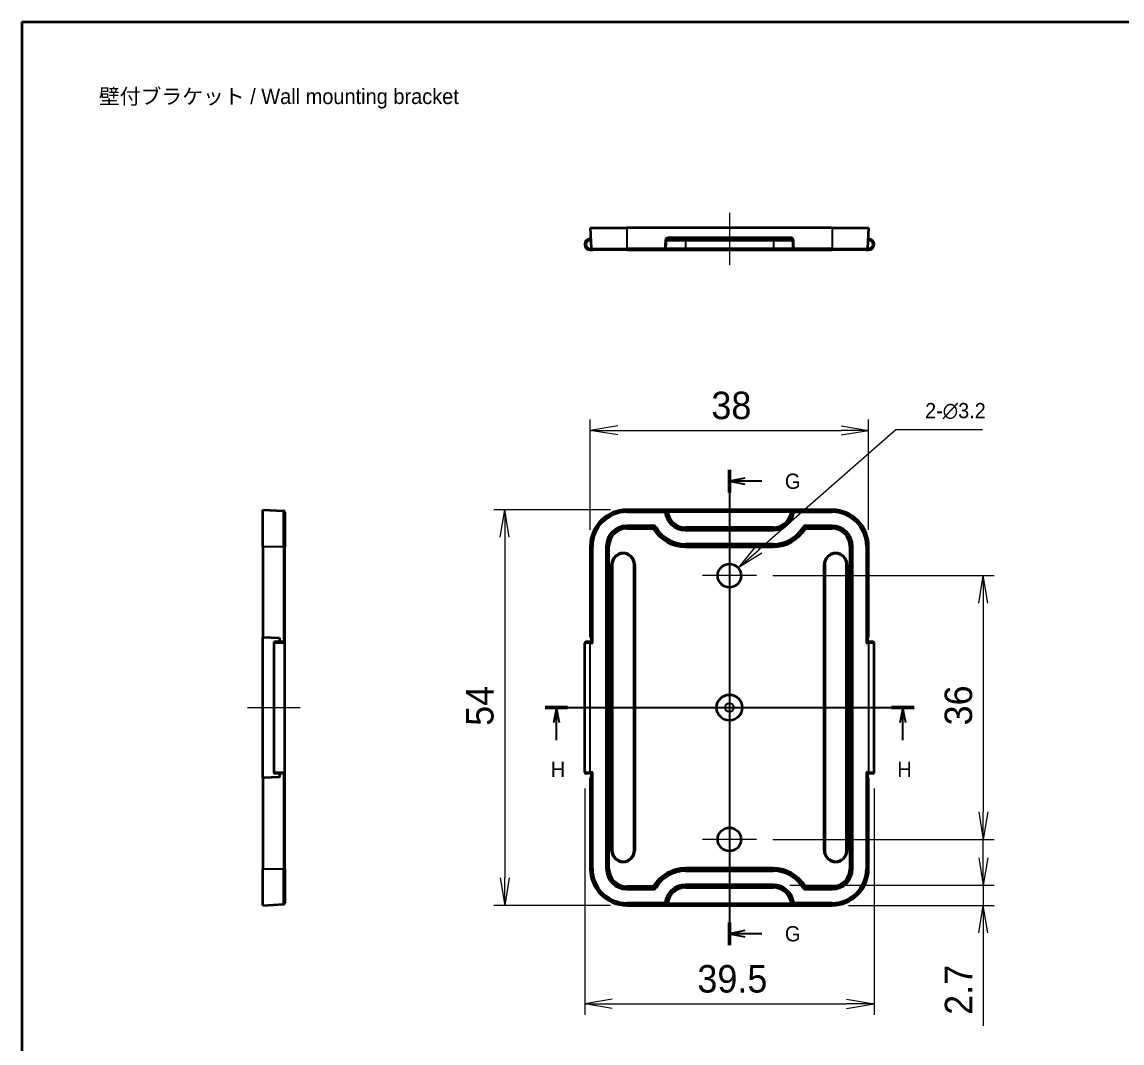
# Model space of a CAD drawing. Header units: millimetres. Extents: x 204 to 2721, y 201 to 622.
# Drawn here: x 2394.7 to 2544.9, y 295.5 to 434.9 of the extents above; entities that cross this region are included whole.
import ezdxf

# ---------------------------------------------------------------- set-up
doc = ezdxf.new("R2010")
doc.units = ezdxf.units.MM
doc.header["$LTSCALE"] = 1.5
doc.layers.get('Defpoints').update_dxf_attribs({"lineweight": 25})
for name, color, linetype, lineweight in [('Border (ISO)', 7, 'Continuous', 35), ('Center Mark (ISO)', 131, 'Continuous', 18), ('Centerline (ISO)', 131, 'Continuous', 18), ('Dimension (ISO)', 7, 'Continuous', 18), ('Section Line (ISO)', 7, 'Continuous', 25), ('Symbol (ISO)', 7, 'Continuous', 18), ('Visible (ISO)', 7, 'Continuous', 35), ('Visible Narrow (ISO)', 7, 'Continuous', 25)]:
    doc.layers.add(name, color=color, linetype=linetype, lineweight=lineweight)
doc.styles.add('Note Text (TK)', font='MS PGothic.ttf')
doc.dimstyles.new('Default - Method 1b (TK)', dxfattribs={"dimscale": 1.5, "dimtxt": 2.5, "dimasz": 2.5, "dimexe": 1, "dimexo": 1.5, "dimgap": 1, "dimtad": 1, "dimtoh": 1, "dimdsep": 46, "dimtxsty": 'Note Text (TK)', "dimblk": 'OPEN', "dimcen": 0.09, "dimdle": 5, "dimclrd": 100, "dimclre": 100, "dimclrt": 7, "dimadec": 1, "dimazin": 1, "dimtfac": 1, "dimtmove": 0, "dimatfit": 3, "dimldrblk": 'OPEN', "dimfxl": 1, "dimtolj": 1, "dimlwd": -1, "dimlwe": -1, "dimarcsym": 0})

# ---------------------------------------------------------------- blocks, each defined once
blk = doc.blocks.new('図面枠 tk図枠')
at = {"layer": 'Border (ISO)'}
for q in [(405.5, 289), (14.5, 8)]:
    blk.add_line((14.5, 289), q, dxfattribs=at)
blk = doc.blocks.new('_Open')
at = {"color": 0, "linetype": 'ByBlock', "lineweight": -2}
for p, q in [((-1, 0.167), (0, 0)), ((-1, -0.167), (0, 0)), ((0, 0), (-1, 0))]:
    blk.add_line(p, q, dxfattribs=at)
blk = doc.blocks.new('*D189')
at = {"layer": 'Defpoints', "color": 0}
for p in [(2510.29, 379.13), (2472.29, 363.3), (2510.29, 363.3)]:
    blk.add_point(p, dxfattribs=at)
at = {"layer": 'Dimension (ISO)', "color": 100}
for p, q in [((2472.29, 365.55), (2472.29, 380.63)), ((2510.29, 365.55), (2510.29, 380.63)), ((2476.04, 379.13), (2506.54, 379.13))]:
    blk.add_line(p, q, dxfattribs=at)
at = {"layer": 'Dimension (ISO)', "color": 100, "xscale": 3.75, "yscale": 3.75, "zscale": 3.75, "rotation": 180}
blk.add_blockref('_Open', (2472.29, 379.13), dxfattribs=at)
at = {"layer": 'Dimension (ISO)', "color": 100, "xscale": 3.75, "yscale": 3.75, "zscale": 3.75}
blk.add_blockref('_Open', (2510.29, 379.13), dxfattribs=at)
at = {"layer": 'Dimension (ISO)', "color": 7, "insert": (2488.83, 382.51), "char_height": 3.75, "attachment_point": 4, "style": 'Note Text (TK)'}
blk.add_mtext('\\A1;38', dxfattribs=at)
blk = doc.blocks.new('*D190')
at = {"layer": 'Defpoints', "color": 0}
for p in [(2477.29, 368.3), (2460.62, 314.3), (2477.29, 314.3)]:
    blk.add_point(p, dxfattribs=at)
at = {"layer": 'Dimension (ISO)', "color": 100}
for p, q in [((2475.04, 368.3), (2459.12, 368.3)), ((2460.62, 364.55), (2460.62, 318.05)), ((2475.04, 314.3), (2459.12, 314.3))]:
    blk.add_line(p, q, dxfattribs=at)
at = {"layer": 'Dimension (ISO)', "color": 100, "xscale": 3.75, "yscale": 3.75, "zscale": 3.75}
for p, rotation in [((2460.62, 368.3), 90), ((2460.62, 314.3), 270)]:
    blk.add_blockref('_Open', p, dxfattribs=dict(at, rotation=rotation))
at = {"layer": 'Dimension (ISO)', "color": 7, "insert": (2457.25, 338.8), "char_height": 3.75, "attachment_point": 4, "rotation": 90, "style": 'Note Text (TK)'}
blk.add_mtext('\\A1;54', dxfattribs=at)
blk = doc.blocks.new('*D192')
at = {"layer": 'Defpoints', "color": 0}
for p in [(2471.54, 332.5), (2511.04, 332.5), (2511.04, 300.87)]:
    blk.add_point(p, dxfattribs=at)
at = {"layer": 'Dimension (ISO)', "color": 100}
for p, q in [((2471.54, 330.25), (2471.54, 299.37)), ((2511.04, 330.25), (2511.04, 299.37)), ((2475.29, 300.87), (2507.29, 300.87))]:
    blk.add_line(p, q, dxfattribs=at)
at = {"layer": 'Dimension (ISO)', "color": 100, "xscale": 3.75, "yscale": 3.75, "zscale": 3.75, "rotation": 180}
blk.add_blockref('_Open', (2471.54, 300.87), dxfattribs=at)
at = {"layer": 'Dimension (ISO)', "color": 100, "xscale": 3.75, "yscale": 3.75, "zscale": 3.75}
blk.add_blockref('_Open', (2511.04, 300.87), dxfattribs=at)
at = {"layer": 'Dimension (ISO)', "color": 7, "insert": (2486.92, 304.25), "char_height": 3.75, "attachment_point": 4, "style": 'Note Text (TK)'}
blk.add_mtext('\\A1;39.5', dxfattribs=at)
blk = doc.blocks.new('*D194')
at = {"layer": 'Defpoints', "color": 0}
for p in [(2492.49, 360.36), (2490.09, 358.25)]:
    blk.add_point(p, dxfattribs=at)
at = {"layer": 'Dimension (ISO)', "color": 100}
for p, q in [((2513.99, 379.22), (2495.31, 362.83)), ((2525.84, 379.22), (2513.99, 379.22)), ((2491.16, 359.3), (2491.43, 359.3)), ((2491.29, 359.17), (2491.29, 359.44))]:
    blk.add_line(p, q, dxfattribs=at)
at = {"layer": 'Dimension (ISO)', "color": 100, "xscale": 3.75, "yscale": 3.75, "zscale": 3.75, "rotation": 221.276557407182}
blk.add_blockref('_Open', (2492.49, 360.36), dxfattribs=at)
at = {"layer": 'Dimension (ISO)', "color": 7, "insert": (2517.99, 381.76), "char_height": 3.75, "attachment_point": 4, "style": 'Note Text (TK)'}
blk.add_mtext('\\A1;\\fMS PGothic|b0|i0;{\\H2.0728;2-∅3.2}', dxfattribs=at)
blk = doc.blocks.new('*D203')
at = {"layer": 'Defpoints', "color": 0}
for p in [(2494.97, 359.3), (2494.97, 323.3), (2525.94, 323.3)]:
    blk.add_point(p, dxfattribs=at)
at = {"layer": 'Dimension (ISO)', "color": 100}
for p, q in [((2497.22, 359.3), (2527.44, 359.3)), ((2525.94, 355.55), (2525.94, 327.05)), ((2497.22, 323.3), (2527.44, 323.3))]:
    blk.add_line(p, q, dxfattribs=at)
at = {"layer": 'Dimension (ISO)', "color": 100, "xscale": 3.75, "yscale": 3.75, "zscale": 3.75}
for p, rotation in [((2525.94, 359.3), 90), ((2525.94, 323.3), 270)]:
    blk.add_blockref('_Open', p, dxfattribs=dict(at, rotation=rotation))
at = {"layer": 'Dimension (ISO)', "color": 7, "insert": (2522.56, 338.86), "char_height": 3.75, "attachment_point": 4, "rotation": 90, "style": 'Note Text (TK)'}
blk.add_mtext('\\A1;36', dxfattribs=at)
blk = doc.blocks.new('*D204')
at = {"layer": 'Defpoints', "color": 0}
for p in [(2497.29, 317.05), (2525.94, 317.05), (2505.29, 314.3)]:
    blk.add_point(p, dxfattribs=at)
at = {"layer": 'Dimension (ISO)', "color": 100}
for p, q in [((2525.94, 320.8), (2525.94, 324.55)), ((2499.54, 317.05), (2527.44, 317.05)), ((2525.94, 317.05), (2525.94, 314.3)), ((2507.54, 314.3), (2527.44, 314.3)), ((2525.94, 310.55), (2525.94, 297.86))]:
    blk.add_line(p, q, dxfattribs=at)
at = {"layer": 'Dimension (ISO)', "color": 100, "xscale": 3.75, "yscale": 3.75, "zscale": 3.75}
for p, rotation in [((2525.94, 317.05), 270), ((2525.94, 314.3), 90)]:
    blk.add_blockref('_Open', p, dxfattribs=dict(at, rotation=rotation))
at = {"layer": 'Dimension (ISO)', "color": 7, "insert": (2522.56, 299.36), "char_height": 3.75, "attachment_point": 4, "rotation": 90, "style": 'Note Text (TK)'}
blk.add_mtext('\\A1;2.7', dxfattribs=at)
blk = doc.blocks.new('2dTransSection6')
at = {"layer": 'Section Line (ISO)', "linetype": 'Continuous'}
for p, q in [((130.35, 215.63), (130.35, 137.83)), ((132.85, 214.28), (130.35, 213.78)), ((132.85, 213.78), (130.35, 213.78)), ((130.35, 213.78), (132.85, 213.28)), ((135.68, 213.78), (132.85, 213.78)), ((132.85, 140.18), (130.35, 139.68)), ((132.85, 139.68), (130.35, 139.68)), ((130.35, 139.68), (132.85, 139.18)), ((135.68, 139.68), (132.85, 139.68))]:
    blk.add_line(p, q, dxfattribs=at)
at = {"layer": 'Section Line (ISO)', "linetype": 'Continuous', "lineweight": 50}
for p, q in [((130.35, 215.63), (130.35, 211.93)), ((130.35, 141.53), (130.35, 137.83))]:
    blk.add_line(p, q, dxfattribs=at)
at = {"layer": 'Section Line (ISO)', "char_height": 2.5, "attachment_point": 7, "style": 'Note Text (TK)'}
for insert in [(139.44, 212.5), (139.44, 138.39)]:
    blk.add_mtext('G', dxfattribs=dict(at, insert=insert))
blk = doc.blocks.new('2dTransSection7')
at = {"layer": 'Section Line (ISO)', "linetype": 'Continuous'}
for p, q in [((100.18, 176.72), (160.59, 176.72)), ((102.02, 176.72), (101.52, 174.22)), ((102.02, 174.22), (102.02, 176.72)), ((102.52, 174.22), (102.02, 176.72)), ((158.76, 176.72), (158.26, 174.22)), ((158.76, 174.22), (158.76, 176.72)), ((159.26, 174.22), (158.76, 176.72)), ((102.02, 171.4), (102.02, 174.22)), ((158.76, 171.4), (158.76, 174.22))]:
    blk.add_line(p, q, dxfattribs=at)
at = {"layer": 'Section Line (ISO)', "linetype": 'Continuous', "lineweight": 50}
for p, q in [((100.18, 176.72), (103.86, 176.72)), ((156.92, 176.72), (160.59, 176.72))]:
    blk.add_line(p, q, dxfattribs=at)
at = {"layer": 'Section Line (ISO)', "char_height": 2.5, "attachment_point": 7, "style": 'Note Text (TK)'}
for insert in [(101.11, 165.35), (157.84, 165.35)]:
    blk.add_mtext('H', dxfattribs=dict(at, insert=insert))

msp = doc.modelspace()

# ---------------------------------------------------------------- linework, layer by layer
at = {"layer": 'Center Mark (ISO)', "linetype": 'Continuous'}
for p, q in [((2491.291, 362.984), (2491.291, 355.617)), ((2494.974, 359.301), (2487.608, 359.301)), ((2491.291, 326.984), (2491.291, 319.617)), ((2494.974, 323.301), (2487.608, 323.301))]:
    msp.add_line(p, q, dxfattribs=at)
at = {"layer": 'Centerline (ISO)', "linetype": 'Continuous'}
for p, q in [((2491.291, 408.835), (2491.291, 401.669)), ((2491.291, 370.384), (2491.291, 312.217)), ((2425.537, 341.301), (2432.704, 341.301)), ((2469.458, 341.301), (2513.124, 341.301))]:
    msp.add_line(p, q, dxfattribs=at)
at = {"layer": 'Visible (ISO)'}
for p, q in [((2472.291, 406.752), (2477.291, 406.752)), ((2472.291, 406.752), (2472.438, 403.942)), ((2505.291, 406.752), (2477.291, 406.752)), ((2505.291, 406.752), (2510.291, 406.752)), ((2510.291, 406.752), (2510.144, 403.942)), ((2472.37, 405.252), (2472.291, 405.252)), ((2482.917, 405.252), (2499.665, 405.252)), ((2510.291, 405.252), (2510.212, 405.252)), ((2472.291, 403.752), (2472.638, 403.752)), ((2477.291, 403.752), (2472.638, 403.752)), ((2477.291, 403.752), (2482.465, 403.752)), ((2482.465, 403.752), (2485.291, 403.752)), ((2485.291, 403.752), (2497.291, 403.752)), ((2497.291, 403.752), (2500.117, 403.752)), ((2500.117, 403.752), (2505.291, 403.752)), ((2509.944, 403.752), (2505.291, 403.752)), ((2509.944, 403.752), (2510.291, 403.752)), ((2427.621, 363.301), (2427.621, 368.301)), ((2427.621, 368.301), (2430.431, 368.153)), ((2430.621, 367.954), (2430.621, 363.301)), ((2505.291, 368.301), (2477.291, 368.301)), ((2427.621, 363.301), (2427.621, 350.919)), ((2430.621, 350.101), (2430.621, 363.301)), ((2472.291, 363.301), (2472.291, 350.919)), ((2510.291, 350.919), (2510.291, 363.301)), ((2475.212, 321.801), (2475.212, 360.801)), ((2475.291, 360.801), (2475.291, 321.801)), ((2478.291, 321.801), (2478.291, 360.801)), ((2478.37, 360.801), (2478.37, 321.801)), ((2504.212, 321.801), (2504.212, 360.801)), ((2504.291, 360.801), (2504.291, 321.801)), ((2507.291, 321.801), (2507.291, 360.801)), ((2507.37, 360.801), (2507.37, 321.801)), ((2427.621, 350.919), (2429.871, 350.801)), ((2427.621, 331.683), (2427.621, 350.919)), ((2429.121, 350.101), (2429.121, 332.501)), ((2429.321, 350.301), (2430.421, 350.301)), ((2429.871, 350.801), (2429.871, 350.301)), ((2430.621, 332.501), (2430.621, 350.101)), ((2471.541, 332.501), (2471.541, 350.101)), ((2471.741, 350.301), (2472.291, 350.301)), ((2472.291, 350.919), (2472.409, 350.801)), ((2472.438, 350.301), (2472.291, 350.301)), ((2472.409, 350.801), (2472.409, 350.301)), ((2472.638, 350.101), (2472.438, 350.3)), ((2510.144, 350.3), (2509.944, 350.101)), ((2510.291, 350.301), (2510.144, 350.301)), ((2510.173, 350.801), (2510.291, 350.919)), ((2510.173, 350.301), (2510.173, 350.801)), ((2510.291, 350.301), (2510.841, 350.301)), ((2511.041, 332.501), (2511.041, 350.101)), ((2429.871, 331.801), (2427.621, 331.683)), ((2430.421, 332.301), (2429.321, 332.301)), ((2429.871, 332.301), (2429.871, 331.801)), ((2430.621, 319.301), (2430.621, 332.501)), ((2472.291, 332.301), (2471.741, 332.301)), ((2472.291, 332.301), (2472.438, 332.301)), ((2472.409, 331.801), (2472.291, 331.683)), ((2472.409, 332.301), (2472.409, 331.801)), ((2472.438, 332.301), (2472.638, 332.501)), ((2509.944, 332.501), (2510.144, 332.301)), ((2510.144, 332.301), (2510.291, 332.301)), ((2510.173, 331.801), (2510.173, 332.301)), ((2510.291, 331.683), (2510.173, 331.801)), ((2510.841, 332.301), (2510.291, 332.301)), ((2427.621, 331.683), (2427.621, 319.301)), ((2472.291, 331.683), (2472.291, 319.301)), ((2510.291, 319.301), (2510.291, 331.683)), ((2427.621, 314.301), (2427.621, 319.301)), ((2430.621, 319.301), (2430.621, 314.648)), ((2427.621, 314.301), (2430.431, 314.448)), ((2477.291, 314.301), (2505.291, 314.301))]:
    msp.add_line(p, q, dxfattribs=at)
for centre, radius in [((2491.291, 359.301), 1.6), ((2491.291, 341.301), 1.75), ((2491.291, 323.301), 1.6)]:
    msp.add_circle(centre, radius, dxfattribs=at)
for centre, radius, start, end in [((2472.291, 404.502), 0.75, 90, 270), ((2472.638, 403.952), 0.2, 183, 270), ((2509.944, 403.952), 0.2, 270, 357), ((2510.291, 404.502), 0.75, 270, 90), ((2430.421, 367.954), 0.2, 0, 87), ((2477.291, 363.301), 5, 90, 180), ((2505.291, 363.301), 5, 0, 90), ((2476.791, 360.801), 1.579, 0, 180), ((2476.791, 360.801), 1.5, 0, 180), ((2505.791, 360.801), 1.579, 0, 180), ((2505.791, 360.801), 1.5, 0, 180), ((2429.321, 350.101), 0.2, 90, 180), ((2430.421, 350.101), 0.2, 0, 90), ((2471.741, 350.101), 0.2, 90, 180), ((2510.841, 350.101), 0.2, 0, 90), ((2429.321, 332.501), 0.2, 180, 270), ((2430.421, 332.501), 0.2, 270, 0), ((2471.741, 332.501), 0.2, 180, 270), ((2510.841, 332.501), 0.2, 270, 0), ((2476.791, 321.801), 1.579, 180, 0), ((2476.791, 321.801), 1.5, 180, 0), ((2505.791, 321.801), 1.579, 180, 0), ((2505.791, 321.801), 1.5, 180, 0), ((2477.291, 319.301), 5, 180, 270), ((2505.291, 319.301), 5, 270, 0), ((2430.421, 314.648), 0.2, 273, 0)]:
    msp.add_arc(centre, radius, start, end, dxfattribs=at)
for centre, major_axis, start_param, end_param in [((2472.438, 350.101), (0, 0.2), 6.2308254, 6.2831853), ((2510.144, 350.101), (0, -0.2), 3.1415927, 3.1939525), ((2472.438, 332.501), (0, 0.2), 3.1415927, 3.1939525), ((2510.144, 332.501), (0, -0.2), 6.2308254, 6.2831853)]:
    msp.add_ellipse(centre, major_axis=major_axis, ratio=0.0524078, start_param=start_param, end_param=end_param, dxfattribs=at)
at = {"layer": 'Visible Narrow (ISO)'}
for p, q in [((2477.291, 406.752), (2477.291, 403.942)), ((2482.917, 405.252), (2482.917, 405.442)), ((2499.665, 405.442), (2482.917, 405.442)), ((2499.665, 405.442), (2499.665, 405.252)), ((2505.291, 406.752), (2505.291, 403.942)), ((2472.291, 405.052), (2472.291, 405.252)), ((2472.291, 405.052), (2472.38, 405.052)), ((2472.291, 403.952), (2472.291, 403.752)), ((2472.438, 403.952), (2472.291, 403.952)), ((2472.438, 403.942), (2477.291, 403.942)), ((2477.291, 403.942), (2477.291, 403.752)), ((2482.465, 403.942), (2477.291, 403.942)), ((2482.465, 403.752), (2482.465, 403.942)), ((2485.291, 403.942), (2482.663, 403.942)), ((2482.716, 405.063), (2485.291, 405.063)), ((2485.291, 405.063), (2485.291, 405.252)), ((2485.291, 405.063), (2497.291, 405.063)), ((2485.291, 405.063), (2485.291, 403.942)), ((2485.291, 403.942), (2485.291, 403.752)), ((2497.291, 403.942), (2485.291, 403.942)), ((2497.291, 405.063), (2497.291, 405.252)), ((2497.291, 405.063), (2499.866, 405.063)), ((2497.291, 405.063), (2497.291, 403.942)), ((2497.291, 403.942), (2497.291, 403.752)), ((2499.918, 403.942), (2497.291, 403.942)), ((2500.117, 403.942), (2500.117, 403.752)), ((2505.291, 403.942), (2500.117, 403.942)), ((2505.291, 403.942), (2505.291, 403.752)), ((2505.291, 403.942), (2510.144, 403.942)), ((2510.291, 403.952), (2510.144, 403.952)), ((2510.202, 405.052), (2510.291, 405.052)), ((2510.291, 405.052), (2510.291, 405.252)), ((2510.291, 403.952), (2510.291, 403.752)), ((2430.431, 363.301), (2430.431, 368.153)), ((2477.291, 368.301), (2477.291, 368.153)), ((2477.291, 368.153), (2477.291, 367.954)), ((2482.465, 368.153), (2477.291, 368.153)), ((2477.291, 367.954), (2482.465, 367.954)), ((2482.465, 367.954), (2482.465, 368.153)), ((2482.663, 367.978), (2482.465, 367.954)), ((2482.917, 368.032), (2482.917, 368.232)), ((2499.665, 368.232), (2482.917, 368.232)), ((2482.917, 368.032), (2499.665, 368.032)), ((2499.665, 368.232), (2499.665, 368.032)), ((2500.117, 367.954), (2499.918, 367.978)), ((2500.117, 368.153), (2500.117, 367.954)), ((2505.291, 368.153), (2500.117, 368.153)), ((2500.117, 367.954), (2505.291, 367.954)), ((2505.291, 368.301), (2505.291, 368.153)), ((2505.291, 368.153), (2505.291, 367.954)), ((2480.931, 366.148), (2477.291, 366.148)), ((2477.291, 366.148), (2477.291, 365.948)), ((2477.291, 365.948), (2480.931, 365.948)), ((2477.291, 365.889), (2477.291, 365.948)), ((2477.291, 365.889), (2477.291, 365.689)), ((2480.897, 365.889), (2477.291, 365.889)), ((2477.291, 365.689), (2480.897, 365.689)), ((2480.897, 365.889), (2480.897, 365.689)), ((2480.897, 365.689), (2481.069, 365.791)), ((2480.931, 366.148), (2480.931, 365.948)), ((2481.103, 365.849), (2481.275, 365.95)), ((2485.291, 365.712), (2485.291, 365.912)), ((2497.291, 365.912), (2485.291, 365.912)), ((2485.291, 365.712), (2497.291, 365.712)), ((2485.291, 365.712), (2485.291, 365.653)), ((2485.291, 365.653), (2485.291, 365.454)), ((2497.291, 365.653), (2485.291, 365.653)), ((2485.291, 365.454), (2497.291, 365.454)), ((2497.291, 365.712), (2497.291, 365.912)), ((2497.291, 365.712), (2497.291, 365.653)), ((2497.291, 365.653), (2497.291, 365.454)), ((2501.307, 365.95), (2501.479, 365.849)), ((2501.513, 365.791), (2501.685, 365.689)), ((2505.291, 366.148), (2501.651, 366.148)), ((2501.651, 365.948), (2501.651, 366.148)), ((2501.651, 365.948), (2505.291, 365.948)), ((2501.685, 365.689), (2501.685, 365.889)), ((2505.291, 365.889), (2501.685, 365.889)), ((2501.685, 365.689), (2505.291, 365.689)), ((2505.291, 366.148), (2505.291, 365.948)), ((2505.291, 365.889), (2505.291, 365.948)), ((2505.291, 365.889), (2505.291, 365.689)), ((2427.621, 363.301), (2430.431, 363.301)), ((2430.431, 363.301), (2430.431, 350.3)), ((2430.431, 363.301), (2430.621, 363.301)), ((2472.291, 363.301), (2472.438, 363.301)), ((2472.438, 363.301), (2472.438, 350.3)), ((2472.438, 363.301), (2472.638, 363.301)), ((2472.638, 350.101), (2472.638, 363.301)), ((2474.444, 363.301), (2474.444, 319.301)), ((2474.444, 363.301), (2474.644, 363.301)), ((2474.644, 319.301), (2474.644, 363.301)), ((2474.702, 363.301), (2474.644, 363.301)), ((2474.702, 363.301), (2474.902, 363.301)), ((2474.702, 363.301), (2474.702, 319.301)), ((2474.902, 319.301), (2474.902, 363.301)), ((2497.291, 363.648), (2485.291, 363.648)), ((2485.291, 363.648), (2485.291, 363.448)), ((2485.291, 363.448), (2497.291, 363.448)), ((2485.291, 363.389), (2485.291, 363.448)), ((2485.291, 363.389), (2485.291, 363.189)), ((2497.291, 363.389), (2485.291, 363.389)), ((2497.291, 363.648), (2497.291, 363.448)), ((2497.291, 363.389), (2497.291, 363.448)), ((2497.291, 363.389), (2497.291, 363.189)), ((2507.879, 363.301), (2507.68, 363.301)), ((2507.68, 363.301), (2507.68, 319.301)), ((2507.879, 319.301), (2507.879, 363.301)), ((2507.879, 363.301), (2507.938, 363.301)), ((2508.138, 363.301), (2507.938, 363.301)), ((2507.938, 363.301), (2507.938, 319.301)), ((2508.138, 319.301), (2508.138, 363.301)), ((2510.144, 363.301), (2509.944, 363.301)), ((2509.944, 363.301), (2509.944, 350.101)), ((2510.291, 363.301), (2510.144, 363.301)), ((2510.144, 350.3), (2510.144, 363.301)), ((2485.291, 363.189), (2497.291, 363.189)), ((2475.291, 360.801), (2475.212, 360.801)), ((2478.291, 360.801), (2478.37, 360.801)), ((2504.291, 360.801), (2504.212, 360.801)), ((2507.291, 360.801), (2507.37, 360.801)), ((2430.621, 350.101), (2429.121, 350.101)), ((2472.291, 350.101), (2471.541, 350.101)), ((2472.291, 350.301), (2472.291, 350.101)), ((2472.291, 350.101), (2472.638, 350.101)), ((2472.291, 332.501), (2472.291, 350.101)), ((2509.944, 350.101), (2510.291, 350.101)), ((2510.291, 350.301), (2510.291, 350.101)), ((2511.041, 350.101), (2510.291, 350.101)), ((2510.291, 350.101), (2510.291, 332.501)), ((2429.121, 332.501), (2430.621, 332.501)), ((2430.431, 332.301), (2430.431, 319.301)), ((2471.541, 332.501), (2472.291, 332.501)), ((2472.638, 332.501), (2472.291, 332.501)), ((2472.291, 332.301), (2472.291, 332.501)), ((2472.438, 332.301), (2472.438, 319.301)), ((2472.638, 319.301), (2472.638, 332.501)), ((2509.944, 332.501), (2509.944, 319.301)), ((2510.291, 332.501), (2509.944, 332.501)), ((2510.144, 319.301), (2510.144, 332.301)), ((2510.291, 332.501), (2511.041, 332.501)), ((2510.291, 332.301), (2510.291, 332.501)), ((2475.291, 321.801), (2475.212, 321.801)), ((2478.291, 321.801), (2478.37, 321.801)), ((2504.291, 321.801), (2504.212, 321.801)), ((2507.291, 321.801), (2507.37, 321.801)), ((2427.621, 319.301), (2430.431, 319.301)), ((2430.431, 319.301), (2430.621, 319.301)), ((2430.431, 314.448), (2430.431, 319.301)), ((2472.291, 319.301), (2472.438, 319.301)), ((2472.438, 319.301), (2472.638, 319.301)), ((2474.444, 319.301), (2474.644, 319.301)), ((2474.702, 319.301), (2474.644, 319.301)), ((2474.702, 319.301), (2474.902, 319.301)), ((2485.291, 319.212), (2485.291, 319.412)), ((2497.291, 319.412), (2485.291, 319.412)), ((2485.291, 319.212), (2497.291, 319.212)), ((2485.291, 319.212), (2485.291, 319.153)), ((2485.291, 318.954), (2485.291, 319.153)), ((2497.291, 319.153), (2485.291, 319.153)), ((2485.291, 318.954), (2497.291, 318.954)), ((2497.291, 319.212), (2497.291, 319.412)), ((2497.291, 319.212), (2497.291, 319.153)), ((2497.291, 318.954), (2497.291, 319.153)), ((2507.879, 319.301), (2507.68, 319.301)), ((2507.879, 319.301), (2507.938, 319.301)), ((2508.138, 319.301), (2507.938, 319.301)), ((2510.144, 319.301), (2509.944, 319.301)), ((2510.291, 319.301), (2510.144, 319.301)), ((2477.291, 316.712), (2477.291, 316.912)), ((2480.897, 316.912), (2477.291, 316.912)), ((2481.069, 316.81), (2480.897, 316.912)), ((2480.897, 316.912), (2480.897, 316.712)), ((2497.291, 317.148), (2485.291, 317.148)), ((2485.291, 316.948), (2485.291, 317.148)), ((2485.291, 316.948), (2497.291, 316.948)), ((2485.291, 316.889), (2485.291, 316.948)), ((2485.291, 316.889), (2485.291, 316.689)), ((2497.291, 316.889), (2485.291, 316.889)), ((2497.291, 316.948), (2497.291, 317.148)), ((2497.291, 316.889), (2497.291, 316.948)), ((2497.291, 316.889), (2497.291, 316.689)), ((2501.685, 316.912), (2501.513, 316.81)), ((2501.685, 316.712), (2501.685, 316.912)), ((2505.291, 316.912), (2501.685, 316.912)), ((2505.291, 316.712), (2505.291, 316.912)), ((2477.291, 316.712), (2480.897, 316.712)), ((2477.291, 316.712), (2477.291, 316.653)), ((2477.291, 316.454), (2477.291, 316.653)), ((2480.931, 316.653), (2477.291, 316.653)), ((2477.291, 316.454), (2480.931, 316.454)), ((2480.931, 316.653), (2480.931, 316.454)), ((2481.275, 316.651), (2481.103, 316.752)), ((2485.291, 316.689), (2497.291, 316.689)), ((2501.479, 316.752), (2501.307, 316.651)), ((2501.651, 316.454), (2501.651, 316.653)), ((2505.291, 316.653), (2501.651, 316.653)), ((2501.651, 316.454), (2505.291, 316.454)), ((2501.685, 316.712), (2505.291, 316.712)), ((2505.291, 316.712), (2505.291, 316.653)), ((2505.291, 316.454), (2505.291, 316.653)), ((2482.465, 314.648), (2477.291, 314.648)), ((2477.291, 314.448), (2477.291, 314.648)), ((2477.291, 314.301), (2477.291, 314.448)), ((2477.291, 314.448), (2482.465, 314.448)), ((2482.465, 314.448), (2482.465, 314.648)), ((2482.465, 314.648), (2482.663, 314.623)), ((2482.917, 314.369), (2482.917, 314.569)), ((2499.665, 314.569), (2482.917, 314.569)), ((2482.917, 314.369), (2499.665, 314.369)), ((2499.665, 314.569), (2499.665, 314.369)), ((2499.918, 314.623), (2500.117, 314.648)), ((2505.291, 314.648), (2500.117, 314.648)), ((2500.117, 314.648), (2500.117, 314.448)), ((2500.117, 314.448), (2505.291, 314.448)), ((2505.291, 314.448), (2505.291, 314.648)), ((2505.291, 314.301), (2505.291, 314.448))]:
    msp.add_line(p, q, dxfattribs=at)
msp.add_circle((2491.291, 341.301), 0.6, dxfattribs=at)
for centre, radius, start, end in [((2472.291, 404.502), 0.55, 90, 270), ((2510.291, 404.502), 0.55, 270, 90), ((2477.291, 363.301), 4.853, 90, 180), ((2477.291, 363.301), 4.653, 90, 180), ((2485.291, 368.301), 2.847, 187.00106, 270), ((2485.291, 368.301), 2.647, 187.00106, 270), ((2485.291, 368.301), 2.589, 185.93424, 270), ((2485.291, 368.301), 2.389, 186.4513, 270), ((2497.291, 368.301), 2.589, 270, 354.06576), ((2497.291, 368.301), 2.389, 270, 353.5487), ((2497.291, 368.301), 2.647, 270, 352.99894), ((2497.291, 368.301), 2.847, 270, 352.99894), ((2505.291, 363.301), 4.853, 0, 90), ((2505.291, 363.301), 4.653, 0, 90), ((2477.291, 363.301), 2.847, 90, 180), ((2477.291, 363.301), 2.647, 90, 180), ((2477.291, 363.301), 2.589, 90, 180), ((2477.291, 363.301), 2.389, 90, 180), ((2485.291, 368.301), 5.111, 210.72222, 270), ((2485.291, 368.301), 4.911, 210.72222, 270), ((2485.291, 368.301), 4.853, 210.34391, 270), ((2485.291, 368.301), 4.653, 210.34391, 270), ((2497.291, 368.301), 4.653, 270, 329.65609), ((2497.291, 368.301), 4.853, 270, 329.65609), ((2497.291, 368.301), 4.911, 270, 329.27778), ((2497.291, 368.301), 5.111, 270, 329.27778), ((2505.291, 363.301), 2.847, 0, 90), ((2505.291, 363.301), 2.647, 0, 90), ((2505.291, 363.301), 2.589, 0, 90), ((2505.291, 363.301), 2.389, 0, 90), ((2477.291, 319.301), 4.853, 180, 270), ((2477.291, 319.301), 4.653, 180, 270), ((2477.291, 319.301), 2.847, 180, 270), ((2477.291, 319.301), 2.647, 180, 270), ((2477.291, 319.301), 2.589, 180, 270), ((2477.291, 319.301), 2.389, 180, 270), ((2485.291, 314.301), 5.111, 90, 149.27778), ((2485.291, 314.301), 4.911, 90, 149.27778), ((2485.291, 314.301), 4.853, 90, 149.65609), ((2485.291, 314.301), 4.653, 90, 149.65609), ((2497.291, 314.301), 5.111, 30.72222, 90), ((2497.291, 314.301), 4.911, 30.72222, 90), ((2497.291, 314.301), 4.853, 30.34391, 90), ((2497.291, 314.301), 4.653, 30.34391, 90), ((2505.291, 319.301), 2.847, 270, 0), ((2505.291, 319.301), 4.653, 270, 0), ((2505.291, 319.301), 2.389, 270, 0), ((2505.291, 319.301), 2.589, 270, 0), ((2505.291, 319.301), 2.647, 270, 0), ((2505.291, 319.301), 4.853, 270, 0), ((2485.291, 314.301), 2.847, 90, 172.99894), ((2485.291, 314.301), 2.647, 90, 172.99894), ((2485.291, 314.301), 2.589, 90, 174.06576), ((2497.291, 314.301), 2.847, 7.00106, 90), ((2497.291, 314.301), 2.647, 7.00106, 90), ((2497.291, 314.301), 2.589, 5.93424, 90), ((2485.291, 314.301), 2.389, 90, 173.5487), ((2497.291, 314.301), 2.389, 6.4513, 90)]:
    msp.add_arc(centre, radius, start, end, dxfattribs=at)
for centre, major_axis, ratio, start_param, end_param in [((2482.465, 403.952), (0, -0.2), 0.9925439, 0, 1.5184364), ((2482.465, 403.952), (0.2, -0.009), 0.0522799, 4.714813, 6.1609941), ((2482.518, 405.073), (0.2, -0.009), 0.0522778, 4.7148587, 6.1796137), ((2500.064, 405.073), (-0.2, -0.009), 0.0522778, 0.1035716, 1.5683266), ((2500.117, 403.952), (-0.2, -0.009), 0.0522799, 0.1221912, 1.5683723), ((2500.117, 403.952), (0, -0.2), 0.9925439, 4.7647489, 6.2831853), ((2482.465, 367.954), (-0.15, 0.133), 0.9975608, 3.9892984, 5.4354796), ((2482.518, 368.012), (-0.149, 0.134), 0.99752, 3.9800115, 5.4447665), ((2500.064, 368.012), (-0.149, -0.134), 0.99752, 3.9800115, 5.4447665), ((2500.117, 367.954), (-0.15, -0.133), 0.9975608, 3.9892984, 5.4354796), ((2480.897, 365.689), (-0.174, 0.099), 0.9981871, 4.1958723, 5.2289056), ((2501.685, 365.689), (-0.174, -0.099), 0.9981871, 4.1958723, 5.2289056), ((2480.897, 316.912), (0.174, 0.099), 0.9981871, 4.1958723, 5.2289056), ((2501.685, 316.912), (0.174, -0.099), 0.9981871, 4.1958723, 5.2289056), ((2482.465, 314.648), (0.15, 0.133), 0.9975608, 3.9892984, 5.4354796), ((2482.518, 314.589), (0.149, 0.134), 0.99752, 3.9800115, 5.4447665), ((2500.064, 314.589), (0.149, -0.134), 0.99752, 3.9800115, 5.4447665), ((2500.117, 314.648), (0.15, -0.133), 0.9975608, 3.9892984, 5.4354796)]:
    msp.add_ellipse(centre, major_axis=major_axis, ratio=ratio, start_param=start_param, end_param=end_param, dxfattribs=at)
for points, knots in [([(2482.917, 405.442), (2482.835, 405.442), (2482.754, 405.416), (2482.643, 405.338), (2482.605, 405.299), (2482.555, 405.218), (2482.539, 405.179), (2482.523, 405.114), (2482.519, 405.088), (2482.518, 405.063)], [-0.060845122, -0.060845122, -0.060845122, -0.060845122, -0.03631066, -0.03631066, -0.020172589, -0.020172589, -0.007758688, -0.007758688, 0, 0, 0, 0]), ([(2500.064, 405.063), (2500.06, 405.142), (2500.032, 405.221), (2499.95, 405.328), (2499.908, 405.364), (2499.824, 405.411), (2499.784, 405.426), (2499.717, 405.439), (2499.691, 405.442), (2499.665, 405.442)], [-0.060845114, -0.060845114, -0.060845114, -0.060845114, -0.036827832, -0.036827832, -0.020459906, -0.020459906, -0.007869195, -0.007869195, 0, 0, 0, 0]), ([(2482.518, 405.063), (2482.509, 404.878), (2482.5, 404.693), (2482.492, 404.508), (2482.484, 404.349), (2482.477, 404.189), (2482.468, 404.001), (2482.467, 403.971), (2482.465, 403.942)], [0.18943012, 0.18943012, 0.18943012, 0.18943012, 0.24503993, 0.24503993, 0.24503993, 0.29294405, 0.29294405, 0.30179991, 0.30179991, 0.30179991, 0.30179991]), ([(2482.663, 403.942), (2482.665, 403.971), (2482.666, 404.001), (2482.675, 404.189), (2482.682, 404.349), (2482.69, 404.508), (2482.699, 404.693), (2482.707, 404.878), (2482.716, 405.063)], [-0.30179991, -0.30179991, -0.30179991, -0.30179991, -0.29294405, -0.29294405, -0.24503993, -0.24503993, -0.24503993, -0.18943012, -0.18943012, -0.18943012, -0.18943012]), ([(2482.716, 405.063), (2482.717, 405.075), (2482.719, 405.088), (2482.727, 405.121), (2482.735, 405.14), (2482.76, 405.181), (2482.779, 405.201), (2482.835, 405.239), (2482.876, 405.252), (2482.917, 405.252)], [0, 0, 0, 0, 0.007758688, 0.007758688, 0.020172589, 0.020172589, 0.03631066, 0.03631066, 0.060845122, 0.060845122, 0.060845122, 0.060845122]), ([(2499.665, 405.252), (2499.678, 405.252), (2499.691, 405.251), (2499.725, 405.244), (2499.745, 405.237), (2499.788, 405.213), (2499.809, 405.195), (2499.85, 405.142), (2499.864, 405.103), (2499.866, 405.063)], [0, 0, 0, 0, 0.007869195, 0.007869195, 0.020459906, 0.020459906, 0.036827832, 0.036827832, 0.060845114, 0.060845114, 0.060845114, 0.060845114]), ([(2499.866, 405.063), (2499.874, 404.878), (2499.883, 404.693), (2499.892, 404.508), (2499.899, 404.348), (2499.907, 404.189), (2499.916, 404), (2499.917, 403.971), (2499.918, 403.942)], [0.18943012, 0.18943012, 0.18943012, 0.18943012, 0.24506087, 0.24506087, 0.24506087, 0.29295453, 0.29295453, 0.30179991, 0.30179991, 0.30179991, 0.30179991]), ([(2500.117, 403.942), (2500.115, 403.971), (2500.114, 404), (2500.105, 404.189), (2500.098, 404.348), (2500.09, 404.508), (2500.082, 404.693), (2500.073, 404.878), (2500.064, 405.063)], [-0.30179991, -0.30179991, -0.30179991, -0.30179991, -0.29295453, -0.29295453, -0.24506087, -0.24506087, -0.24506087, -0.18943012, -0.18943012, -0.18943012, -0.18943012]), ([(2482.518, 368.212), (2482.509, 368.202), (2482.5, 368.193), (2482.492, 368.183), (2482.484, 368.175), (2482.477, 368.166), (2482.468, 368.156), (2482.467, 368.155), (2482.465, 368.153)], [0.18943012, 0.18943012, 0.18943012, 0.18943012, 0.24503993, 0.24503993, 0.24503993, 0.29294405, 0.29294405, 0.30179991, 0.30179991, 0.30179991, 0.30179991]), ([(2482.917, 368.232), (2482.835, 368.232), (2482.754, 368.231), (2482.643, 368.227), (2482.605, 368.224), (2482.555, 368.22), (2482.539, 368.218), (2482.523, 368.215), (2482.519, 368.213), (2482.518, 368.212)], [-0.060845122, -0.060845122, -0.060845122, -0.060845122, -0.03631066, -0.03631066, -0.020172589, -0.020172589, -0.007758688, -0.007758688, 0, 0, 0, 0]), ([(2482.663, 367.978), (2482.665, 367.979), (2482.666, 367.981), (2482.675, 367.99), (2482.682, 367.998), (2482.69, 368.006), (2482.699, 368.015), (2482.707, 368.024), (2482.716, 368.033)], [-0.30179991, -0.30179991, -0.30179991, -0.30179991, -0.29294405, -0.29294405, -0.24503993, -0.24503993, -0.24503993, -0.18943012, -0.18943012, -0.18943012, -0.18943012]), ([(2482.716, 368.033), (2482.717, 368.034), (2482.719, 368.035), (2482.727, 368.038), (2482.735, 368.039), (2482.76, 368.041), (2482.779, 368.041), (2482.835, 368.04), (2482.876, 368.037), (2482.917, 368.032)], [0, 0, 0, 0, 0.007758688, 0.007758688, 0.020172589, 0.020172589, 0.03631066, 0.03631066, 0.060845122, 0.060845122, 0.060845122, 0.060845122]), ([(2500.064, 368.212), (2500.06, 368.216), (2500.032, 368.22), (2499.95, 368.226), (2499.908, 368.228), (2499.824, 368.23), (2499.784, 368.231), (2499.717, 368.232), (2499.691, 368.232), (2499.665, 368.232)], [-0.060845114, -0.060845114, -0.060845114, -0.060845114, -0.036827832, -0.036827832, -0.020459906, -0.020459906, -0.007869195, -0.007869195, 0, 0, 0, 0]), ([(2499.665, 368.032), (2499.678, 368.034), (2499.691, 368.035), (2499.725, 368.038), (2499.745, 368.039), (2499.788, 368.041), (2499.809, 368.041), (2499.85, 368.039), (2499.864, 368.037), (2499.866, 368.033)], [0, 0, 0, 0, 0.007869195, 0.007869195, 0.020459906, 0.020459906, 0.036827832, 0.036827832, 0.060845114, 0.060845114, 0.060845114, 0.060845114]), ([(2499.866, 368.033), (2499.874, 368.024), (2499.883, 368.015), (2499.892, 368.006), (2499.899, 367.998), (2499.907, 367.99), (2499.916, 367.981), (2499.917, 367.979), (2499.918, 367.978)], [0.18943012, 0.18943012, 0.18943012, 0.18943012, 0.24506087, 0.24506087, 0.24506087, 0.29295453, 0.29295453, 0.30179991, 0.30179991, 0.30179991, 0.30179991]), ([(2500.117, 368.153), (2500.115, 368.155), (2500.114, 368.156), (2500.105, 368.166), (2500.098, 368.175), (2500.09, 368.183), (2500.082, 368.193), (2500.073, 368.202), (2500.064, 368.212)], [-0.30179991, -0.30179991, -0.30179991, -0.30179991, -0.29295453, -0.29295453, -0.24506087, -0.24506087, -0.24506087, -0.18943012, -0.18943012, -0.18943012, -0.18943012]), ([(2480.931, 365.948), (2480.93, 365.946), (2480.929, 365.945), (2480.923, 365.935), (2480.919, 365.927), (2480.914, 365.919), (2480.909, 365.91), (2480.904, 365.902), (2480.899, 365.892), (2480.898, 365.891), (2480.897, 365.889)], [-0.15132139, -0.15132139, -0.15132139, -0.15132139, -0.14287361, -0.14287361, -0.09540148, -0.09540148, -0.09540148, -0.04770074, -0.04770074, -0.03902398, -0.03902398, -0.03902398, -0.03902398]), ([(2481.275, 365.95), (2481.267, 365.965), (2481.257, 365.979), (2481.214, 366.035), (2481.172, 366.071), (2481.088, 366.118), (2481.049, 366.132), (2480.983, 366.145), (2480.957, 366.148), (2480.931, 366.148)], [-0.041590074, -0.041590074, -0.041590074, -0.041590074, -0.036445928, -0.036445928, -0.020247738, -0.020247738, -0.007787591, -0.007787591, 0, 0, 0, 0]), ([(2480.931, 365.948), (2480.944, 365.948), (2480.957, 365.947), (2480.99, 365.94), (2481.01, 365.933), (2481.051, 365.91), (2481.072, 365.892), (2481.094, 365.864), (2481.099, 365.857), (2481.103, 365.849)], [0, 0, 0, 0, 0.007787591, 0.007787591, 0.020247738, 0.020247738, 0.036445928, 0.036445928, 0.041590074, 0.041590074, 0.041590074, 0.041590074]), ([(2481.069, 365.791), (2481.07, 365.793), (2481.071, 365.794), (2481.076, 365.804), (2481.081, 365.812), (2481.086, 365.82), (2481.091, 365.829), (2481.096, 365.837), (2481.101, 365.846), (2481.102, 365.848), (2481.103, 365.849)], [0.03902398, 0.03902398, 0.03902398, 0.03902398, 0.04770074, 0.04770074, 0.09540148, 0.09540148, 0.09540148, 0.14287361, 0.14287361, 0.15132139, 0.15132139, 0.15132139, 0.15132139]), ([(2501.651, 366.148), (2501.634, 366.148), (2501.617, 366.147), (2501.546, 366.137), (2501.494, 366.119), (2501.412, 366.071), (2501.38, 366.044), (2501.335, 365.994), (2501.32, 365.972), (2501.307, 365.95)], [-0.041590074, -0.041590074, -0.041590074, -0.041590074, -0.036446864, -0.036446864, -0.020248258, -0.020248258, -0.007787791, -0.007787791, 0, 0, 0, 0]), ([(2501.479, 365.849), (2501.485, 365.86), (2501.493, 365.871), (2501.515, 365.896), (2501.532, 365.91), (2501.573, 365.934), (2501.599, 365.943), (2501.634, 365.947), (2501.643, 365.948), (2501.651, 365.948)], [0, 0, 0, 0, 0.007787791, 0.007787791, 0.020248258, 0.020248258, 0.036446864, 0.036446864, 0.041590074, 0.041590074, 0.041590074, 0.041590074]), ([(2501.479, 365.849), (2501.48, 365.848), (2501.481, 365.846), (2501.486, 365.837), (2501.491, 365.829), (2501.496, 365.82), (2501.501, 365.812), (2501.506, 365.804), (2501.511, 365.794), (2501.512, 365.793), (2501.513, 365.791)], [-0.15132139, -0.15132139, -0.15132139, -0.15132139, -0.14287141, -0.14287141, -0.0953971, -0.0953971, -0.0953971, -0.04769855, -0.04769855, -0.03902398, -0.03902398, -0.03902398, -0.03902398]), ([(2501.685, 365.889), (2501.684, 365.891), (2501.683, 365.892), (2501.677, 365.902), (2501.673, 365.91), (2501.668, 365.919), (2501.663, 365.927), (2501.659, 365.935), (2501.653, 365.945), (2501.652, 365.946), (2501.651, 365.948)], [0.03902398, 0.03902398, 0.03902398, 0.03902398, 0.04769855, 0.04769855, 0.0953971, 0.0953971, 0.0953971, 0.14287141, 0.14287141, 0.15132139, 0.15132139, 0.15132139, 0.15132139]), ([(2481.103, 316.752), (2481.102, 316.754), (2481.101, 316.755), (2481.096, 316.765), (2481.091, 316.773), (2481.086, 316.781), (2481.081, 316.789), (2481.076, 316.797), (2481.071, 316.807), (2481.07, 316.808), (2481.069, 316.81)], [-0.15132139, -0.15132139, -0.15132139, -0.15132139, -0.14287141, -0.14287141, -0.0953971, -0.0953971, -0.0953971, -0.04769855, -0.04769855, -0.03902398, -0.03902398, -0.03902398, -0.03902398]), ([(2501.513, 316.81), (2501.512, 316.808), (2501.511, 316.807), (2501.506, 316.797), (2501.501, 316.789), (2501.496, 316.781), (2501.491, 316.773), (2501.486, 316.765), (2501.481, 316.755), (2501.48, 316.754), (2501.479, 316.752)], [0.03902398, 0.03902398, 0.03902398, 0.03902398, 0.04770074, 0.04770074, 0.09540148, 0.09540148, 0.09540148, 0.14287361, 0.14287361, 0.15132139, 0.15132139, 0.15132139, 0.15132139]), ([(2480.897, 316.712), (2480.898, 316.711), (2480.899, 316.709), (2480.904, 316.699), (2480.909, 316.691), (2480.914, 316.683), (2480.919, 316.674), (2480.923, 316.666), (2480.929, 316.656), (2480.93, 316.655), (2480.931, 316.653)], [0.03902398, 0.03902398, 0.03902398, 0.03902398, 0.04769855, 0.04769855, 0.0953971, 0.0953971, 0.0953971, 0.14287141, 0.14287141, 0.15132139, 0.15132139, 0.15132139, 0.15132139]), ([(2481.103, 316.752), (2481.096, 316.741), (2481.089, 316.73), (2481.066, 316.705), (2481.05, 316.692), (2481.009, 316.667), (2480.983, 316.658), (2480.948, 316.654), (2480.939, 316.653), (2480.931, 316.653)], [0, 0, 0, 0, 0.007787791, 0.007787791, 0.020248258, 0.020248258, 0.036446864, 0.036446864, 0.041590074, 0.041590074, 0.041590074, 0.041590074]), ([(2480.931, 316.454), (2480.948, 316.454), (2480.965, 316.455), (2481.035, 316.464), (2481.088, 316.482), (2481.17, 316.53), (2481.202, 316.557), (2481.247, 316.608), (2481.262, 316.629), (2481.275, 316.651)], [-0.041590074, -0.041590074, -0.041590074, -0.041590074, -0.036446864, -0.036446864, -0.020248258, -0.020248258, -0.007787791, -0.007787791, 0, 0, 0, 0]), ([(2501.307, 316.651), (2501.315, 316.636), (2501.325, 316.622), (2501.368, 316.566), (2501.41, 316.53), (2501.494, 316.484), (2501.533, 316.469), (2501.599, 316.456), (2501.625, 316.454), (2501.651, 316.454)], [-0.041590074, -0.041590074, -0.041590074, -0.041590074, -0.036445928, -0.036445928, -0.020247738, -0.020247738, -0.007787591, -0.007787591, 0, 0, 0, 0]), ([(2501.651, 316.653), (2501.638, 316.653), (2501.625, 316.655), (2501.592, 316.661), (2501.572, 316.668), (2501.531, 316.691), (2501.51, 316.709), (2501.488, 316.738), (2501.483, 316.745), (2501.479, 316.752)], [0, 0, 0, 0, 0.007787591, 0.007787591, 0.020247738, 0.020247738, 0.036445928, 0.036445928, 0.041590074, 0.041590074, 0.041590074, 0.041590074]), ([(2501.651, 316.653), (2501.652, 316.655), (2501.653, 316.656), (2501.659, 316.666), (2501.663, 316.674), (2501.668, 316.683), (2501.673, 316.691), (2501.677, 316.699), (2501.683, 316.709), (2501.684, 316.711), (2501.685, 316.712)], [-0.15132139, -0.15132139, -0.15132139, -0.15132139, -0.14287361, -0.14287361, -0.09540148, -0.09540148, -0.09540148, -0.04770074, -0.04770074, -0.03902398, -0.03902398, -0.03902398, -0.03902398]), ([(2482.465, 314.448), (2482.467, 314.446), (2482.468, 314.445), (2482.477, 314.435), (2482.484, 314.427), (2482.492, 314.418), (2482.5, 314.409), (2482.509, 314.399), (2482.518, 314.389)], [-0.30179991, -0.30179991, -0.30179991, -0.30179991, -0.29295453, -0.29295453, -0.24506087, -0.24506087, -0.24506087, -0.18943012, -0.18943012, -0.18943012, -0.18943012]), ([(2482.518, 314.389), (2482.521, 314.385), (2482.55, 314.381), (2482.632, 314.375), (2482.674, 314.373), (2482.758, 314.371), (2482.798, 314.37), (2482.865, 314.369), (2482.891, 314.369), (2482.917, 314.369)], [-0.060845114, -0.060845114, -0.060845114, -0.060845114, -0.036827832, -0.036827832, -0.020459906, -0.020459906, -0.007869195, -0.007869195, 0, 0, 0, 0]), ([(2482.716, 314.568), (2482.707, 314.577), (2482.699, 314.586), (2482.69, 314.595), (2482.682, 314.603), (2482.675, 314.611), (2482.666, 314.62), (2482.665, 314.622), (2482.663, 314.623)], [0.18943012, 0.18943012, 0.18943012, 0.18943012, 0.24506087, 0.24506087, 0.24506087, 0.29295453, 0.29295453, 0.30179991, 0.30179991, 0.30179991, 0.30179991]), ([(2482.917, 314.569), (2482.904, 314.568), (2482.891, 314.566), (2482.857, 314.563), (2482.837, 314.562), (2482.794, 314.56), (2482.773, 314.56), (2482.732, 314.562), (2482.718, 314.565), (2482.716, 314.568)], [0, 0, 0, 0, 0.007869195, 0.007869195, 0.020459906, 0.020459906, 0.036827832, 0.036827832, 0.060845114, 0.060845114, 0.060845114, 0.060845114]), ([(2499.866, 314.568), (2499.865, 314.567), (2499.863, 314.566), (2499.855, 314.564), (2499.847, 314.562), (2499.822, 314.561), (2499.803, 314.56), (2499.747, 314.562), (2499.706, 314.564), (2499.665, 314.569)], [0, 0, 0, 0, 0.007758688, 0.007758688, 0.020172589, 0.020172589, 0.03631066, 0.03631066, 0.060845122, 0.060845122, 0.060845122, 0.060845122]), ([(2499.665, 314.369), (2499.746, 314.369), (2499.828, 314.371), (2499.939, 314.375), (2499.977, 314.377), (2500.027, 314.381), (2500.043, 314.383), (2500.059, 314.386), (2500.063, 314.388), (2500.064, 314.389)], [-0.060845122, -0.060845122, -0.060845122, -0.060845122, -0.03631066, -0.03631066, -0.020172589, -0.020172589, -0.007758688, -0.007758688, 0, 0, 0, 0]), ([(2499.918, 314.623), (2499.917, 314.622), (2499.916, 314.62), (2499.907, 314.611), (2499.899, 314.603), (2499.892, 314.595), (2499.883, 314.586), (2499.874, 314.577), (2499.866, 314.568)], [-0.30179991, -0.30179991, -0.30179991, -0.30179991, -0.29294405, -0.29294405, -0.24503993, -0.24503993, -0.24503993, -0.18943012, -0.18943012, -0.18943012, -0.18943012]), ([(2500.064, 314.389), (2500.073, 314.399), (2500.082, 314.409), (2500.09, 314.418), (2500.098, 314.427), (2500.105, 314.435), (2500.114, 314.445), (2500.115, 314.446), (2500.117, 314.448)], [0.18943012, 0.18943012, 0.18943012, 0.18943012, 0.24503993, 0.24503993, 0.24503993, 0.29294405, 0.29294405, 0.30179991, 0.30179991, 0.30179991, 0.30179991])]:
    msp.add_open_spline(points, degree=3, knots=knots, dxfattribs=at)

# ---------------------------------------------------------------- block references
at = {"xscale": 0.8333333333333333, "yscale": 0.8333333333333333, "zscale": 0.8333333333333333}
msp.add_blockref('図面枠 tk図枠', (2382.664, 194.031), dxfattribs=at)
at = {"layer": 'Section Line (ISO)', "xscale": 0.8333333333333333, "yscale": 0.8333333333333333, "zscale": 0.8333333333333333}
for name in ['2dTransSection6', '2dTransSection7']:
    msp.add_blockref(name, (2382.664, 194.031), dxfattribs=at)

# ---------------------------------------------------------------- texts
at = {"layer": 'Symbol (ISO)', "color": 7, "insert": (2405.24, 424.394), "char_height": 2.08333, "width": 50.71881, "attachment_point": 4, "line_spacing_factor": 1.5, "style": 'Note Text (TK)'}
msp.add_mtext('\\fＭＳ Ｐゴシック|b0|i0;壁付ブラケット / Wall mounting bracket', dxfattribs=at)

# ---------------------------------------------------------------- dimensions: what is measured, and where the dimension line sits
at = {"layer": 'Dimension (ISO)', "color": 100}
for base, p1, p2, angle, override, picture, middle in [((2510.291, 379.134), (2472.291, 363.301), (2510.291, 363.301), 180, {"dimgap": 1, "dimtoh": 0, "dimdec": 1, "dimtol": 0, "dimlim": 0, "dimtp": 0, "dimtm": 0, "dimtdec": 1, "dimtofl": 0, "dimatfit": 1}, '*D189', (2491.291, 379.134)), ((2460.622, 314.301), (2477.291, 368.301), (2477.291, 314.301), 90, {"dimgap": 1, "dimtoh": 0, "dimdec": 1, "dimtol": 0, "dimlim": 0, "dimtp": 0, "dimtm": 0, "dimtdec": 1, "dimtofl": 0, "dimatfit": 1}, '*D190', (2460.622, 341.301)), ((2525.938, 323.301), (2494.974, 359.301), (2494.974, 323.301), 90, {"dimgap": 1, "dimtoh": 0, "dimdec": 1, "dimtol": 0, "dimlim": 0, "dimtp": 0, "dimtm": 0, "dimtdec": 1, "dimtofl": 0, "dimatfit": 1}, '*D203', (2525.938, 341.301)), ((2511.041, 300.871), (2471.541, 332.501), (2511.041, 332.501), 180, {"dimgap": 1, "dimtoh": 0, "dimdec": 1, "dimtol": 0, "dimlim": 0, "dimtp": 0, "dimtm": 0, "dimtdec": 1, "dimtofl": 0, "dimatfit": 1}, '*D192', (2491.291, 300.871)), ((2525.938, 317.048), (2505.291, 314.301), (2497.291, 317.048), 90, {"dimgap": 1, "dimtoh": 0, "dimdec": 1, "dimtol": 0, "dimlim": 0, "dimtp": 0, "dimtm": 0, "dimtdec": 1, "dimtofl": 1, "dimatfit": 1}, '*D204', (2525.938, 302.328))]:
    dim = msp.add_linear_dim(base=base, p1=p1, p2=p2, angle=angle, dimstyle='Default - Method 1b (TK)', override=override, dxfattribs=at)
    dim.commit()
    dim.dimension.update_dxf_attribs({"geometry": picture, "text_midpoint": middle, "dimtype": 160})
dim = msp.add_diameter_dim_2p(p1=(2490.088, 358.245), p2=(2492.493, 360.356), text='\\fMS PGothic|b0|i0;{\\H2.0728;2-<>}', dimstyle='Default - Method 1b (TK)', override={"dimgap": 1, "dimtih": 1, "dimdec": 1, "dimlfac": 1, "dimtol": 0, "dimlim": 0, "dimtp": 0, "dimtm": 0, "dimtdec": 1, "dimtofl": 0}, dxfattribs=at)
dim.commit()
dim.dimension.update_dxf_attribs({"geometry": '*D194', "text_midpoint": (2521.916, 379.224), "dimtype": 163})

doc.saveas('drawing.dxf')
